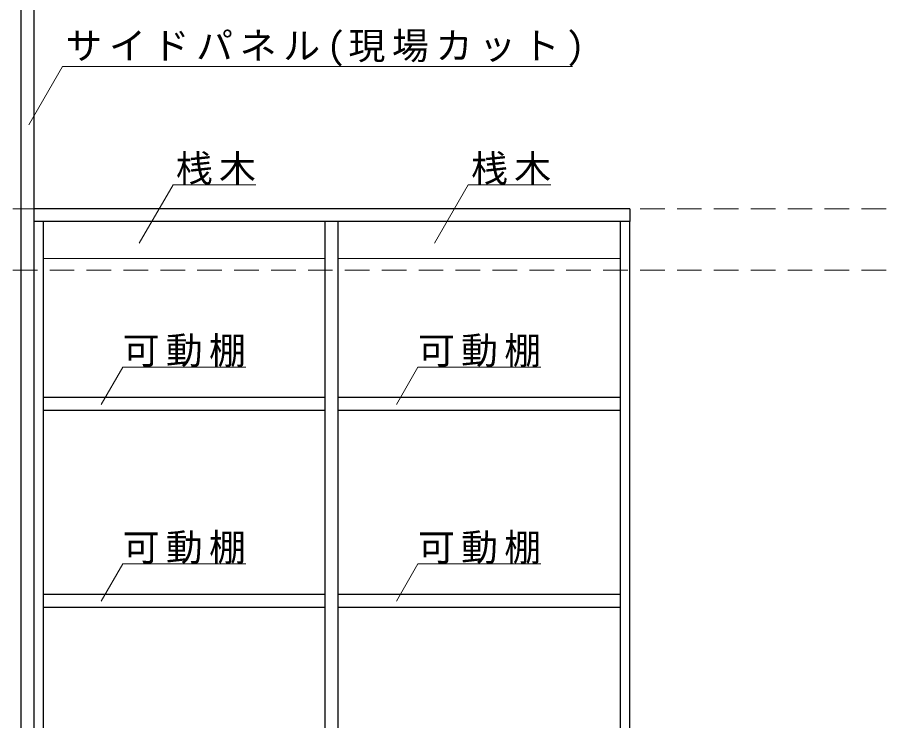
# Model space of a CAD drawing. Units: millimetres at full size, sheet at 1:20; details may follow other scales. Extents: x -3922 to 3878, y -2932 to 2722.
# Drawn here: x -1044 to 371, y -559 to 584 of the extents above; entities that cross this region are included whole.
import ezdxf

# ---------------------------------------------------------------- set-up
doc = ezdxf.new("R2010")
doc.units = ezdxf.units.MM
doc.header["$LTSCALE"] = 20
doc.linetypes.add('DASHED2', pattern=[3, 2, -1])
for name, color, linetype, lineweight in [('0-2', 3, 'Continuous', 25), ('0-4_可動棚', 2, 'Continuous', 35), ('0-7_桟木・巾木', 2, 'Continuous', 35), ('0-A_文字', 7, 'Continuous', 18), ('0-B_寸法', 7, 'Continuous', 9)]:
    doc.layers.add(name, color=color, linetype=linetype, lineweight=lineweight)
doc.styles.add('ＭＳ ゴシック', font='')
doc.styles.get('ＭＳ ゴシック').set_extended_font_data('MS Gothic')

msp = doc.modelspace()

# ---------------------------------------------------------------- linework, layer by layer
at = {"layer": '0-2'}
for p, q in [((-1038.73, 1177.73), (-1038.73, -1711.27)), ((-1017.73, 1177.73), (-1017.73, -1711.27)), ((-48.73, 272.73), (-1017.73, 272.73)), ((-48.73, 272.73), (-48.73, 251.73)), ((-48.73, 251.73), (-1017.73, 251.73)), ((-1002.73, 251.73), (-1002.73, -1711.27)), ((-543.73, -1711.27), (-543.73, 251.73)), ((-522.73, -1711.27), (-522.73, 251.73)), ((-63.73, -1711.27), (-63.73, 251.73)), ((-48.73, -1711.27), (-48.73, 251.73))]:
    msp.add_line(p, q, dxfattribs=at)
at = {"layer": '0-4_可動棚', "color": 3, "lineweight": 25}
for p, q in [((-543.73, -34.27), (-1002.73, -34.27)), ((-63.73, -34.27), (-522.73, -34.27)), ((-543.73, -55.27), (-1002.73, -55.27)), ((-63.73, -55.27), (-522.73, -55.27)), ((-543.73, -354.27), (-1002.73, -354.27)), ((-63.73, -354.27), (-522.73, -354.27)), ((-543.73, -375.27), (-1002.73, -375.27)), ((-63.73, -375.27), (-522.73, -375.27))]:
    msp.add_line(p, q, dxfattribs=at)
at = {"layer": '0-7_桟木・巾木', "color": 7, "lineweight": 18}
for p, q in [((-543.73, 191.73), (-1002.73, 191.73)), ((-63.73, 191.73), (-522.73, 191.73))]:
    msp.add_line(p, q, dxfattribs=at)
at = {"layer": '0-A_文字'}
for p, q in [((-1025.66, 409.03), (-970.84, 504)), ((-141.79, 504), (-970.84, 504)), ((-846.21, 216.5), (-791.39, 311.47)), ((-656.8, 311.47), (-791.39, 311.47)), ((-366.21, 216.5), (-311.39, 311.47)), ((-176.8, 311.47), (-311.39, 311.47)), ((-908.25, -45.33), (-873.23, 15.32)), ((-673.23, 15.32), (-873.23, 15.32)), ((-428.25, -45.33), (-393.23, 15.32)), ((-193.23, 15.32), (-393.23, 15.32)), ((-908.25, -365.33), (-873.23, -304.68)), ((-673.23, -304.68), (-873.23, -304.68)), ((-428.25, -365.33), (-393.23, -304.68)), ((-193.23, -304.68), (-393.23, -304.68))]:
    msp.add_line(p, q, dxfattribs=at)
at = {"layer": '0-B_寸法', "color": 4, "linetype": 'DASHED2'}
for p, q in [((3008.16, 272.73), (-3093.22, 272.73)), ((3008.16, 172.73), (-3093.22, 172.73))]:
    msp.add_line(p, q, dxfattribs=at)

# ---------------------------------------------------------------- texts
at = {"layer": '0-A_文字', "char_height": 43.99, "attachment_point": 7, "style": 'ＭＳ ゴシック'}
for s, insert in [('\\T1.18;サイドパネル(現場カット)', (-966.25, 504)), ('\\T1.17;桟木', (-786.8, 311.47)), ('\\T1.17;桟木', (-306.8, 311.47)), ('\\T1.17;可動棚', (-873.23, 15.32)), ('\\T1.17;可動棚', (-393.23, 15.32)), ('\\T1.17;可動棚', (-873.23, -304.68)), ('\\T1.17;可動棚', (-393.23, -304.68))]:
    msp.add_mtext(s, dxfattribs=dict(at, insert=insert))

doc.saveas('drawing.dxf')
